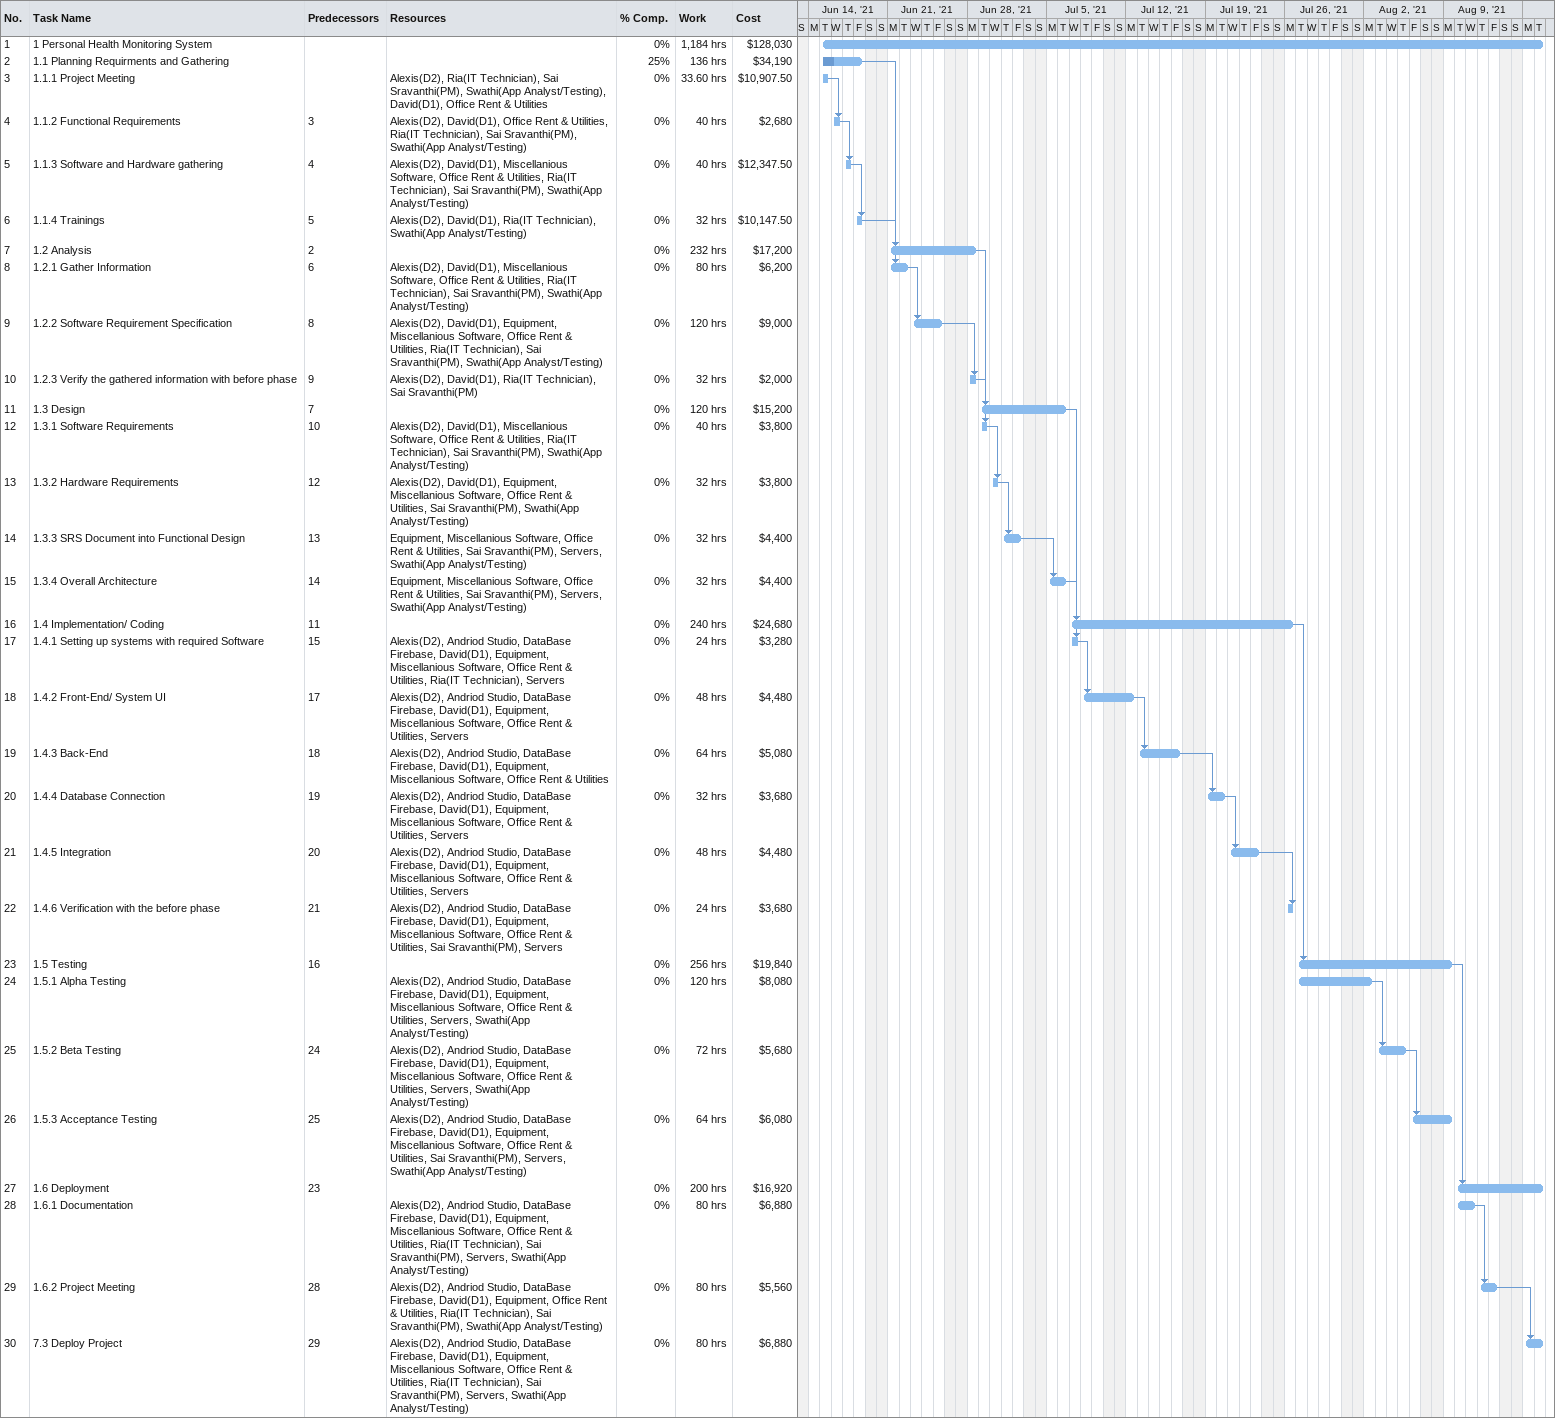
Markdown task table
| ID | Task | Start | Finish | Predecessors | Resources | % complete | Work (h) | Cost ($) |
|---|---|---|---|---|---|---|---|---|
| 1 | 1 Personal Health Monitoring System | 2021-06-15 | 2021-08-17 |  |  | 0 | 1184 | 128030 |
| 2 | 1.1 Planning Requirments and Gathering | 2021-06-15 | 2021-06-18 |  |  | 25 | 136 | 34190 |
| 3 | 1.1.1 Project Meeting | 2021-06-15 | 2021-06-15 |  | Alexis(D2), Ria(IT Technician), Sai Sravanthi(PM), Swathi(App Analyst/Testing), David(D1), Office Rent & Utilities | 0 | 33.60 | 10907.50 |
| 4 | 1.1.2 Functional Requirements | 2021-06-16 | 2021-06-16 | 3 | Alexis(D2), David(D1), Office Rent & Utilities, Ria(IT Technician), Sai Sravanthi(PM), Swathi(App Analyst/Testing) | 0 | 40 | 2680 |
| 5 | 1.1.3 Software and Hardware gathering | 2021-06-17 | 2021-06-17 | 4 | Alexis(D2), David(D1), Miscellanious Software, Office Rent & Utilities, Ria(IT Technician), Sai Sravanthi(PM), Swathi(App Analyst/Testing) | 0 | 40 | 12347.50 |
| 6 | 1.1.4 Trainings | 2021-06-18 | 2021-06-18 | 5 | Alexis(D2), David(D1), Ria(IT Technician), Swathi(App Analyst/Testing) | 0 | 32 | 10147.50 |
| 7 | 1.2 Analysis | 2021-06-21 | 2021-06-28 | 2 |  | 0 | 232 | 17200 |
| 8 | 1.2.1 Gather Information | 2021-06-21 | 2021-06-22 | 6 | Alexis(D2), David(D1), Miscellanious Software, Office Rent & Utilities, Ria(IT Technician), Sai Sravanthi(PM), Swathi(App Analyst/Testing) | 0 | 80 | 6200 |
| 9 | 1.2.2 Software Requirement Specification | 2021-06-23 | 2021-06-25 | 8 | Alexis(D2), David(D1), Equipment, Miscellanious Software, Office Rent & Utilities, Ria(IT Technician), Sai Sravanthi(PM), Swathi(App Analyst/Testing) | 0 | 120 | 9000 |
| 10 | 1.2.3 Verify the gathered information with before phase | 2021-06-28 | 2021-06-28 | 9 | Alexis(D2), David(D1), Ria(IT Technician), Sai Sravanthi(PM) | 0 | 32 | 2000 |
| 11 | 1.3 Design | 2021-06-29 | 2021-07-06 | 7 |  | 0 | 120 | 15200 |
| 12 | 1.3.1 Software Requirements | 2021-06-29 | 2021-06-29 | 10 | Alexis(D2), David(D1), Miscellanious Software, Office Rent & Utilities, Ria(IT Technician), Sai Sravanthi(PM), Swathi(App Analyst/Testing) | 0 | 40 | 3800 |
| 13 | 1.3.2 Hardware Requirements | 2021-06-30 | 2021-06-30 | 12 | Alexis(D2), David(D1), Equipment, Miscellanious Software, Office Rent & Utilities, Sai Sravanthi(PM), Swathi(App Analyst/Testing) | 0 | 32 | 3800 |
| 14 | 1.3.3 SRS Document into Functional Design | 2021-07-01 | 2021-07-02 | 13 | Equipment, Miscellanious Software, Office Rent & Utilities, Sai Sravanthi(PM), Servers, Swathi(App Analyst/Testing) | 0 | 32 | 4400 |
| 15 | 1.3.4 Overall Architecture | 2021-07-05 | 2021-07-06 | 14 | Equipment, Miscellanious Software, Office Rent & Utilities, Sai Sravanthi(PM), Servers, Swathi(App Analyst/Testing) | 0 | 32 | 4400 |
| 16 | 1.4 Implementation/ Coding | 2021-07-07 | 2021-07-26 | 11 |  | 0 | 240 | 24680 |
| 17 | 1.4.1 Setting up systems with required Software | 2021-07-07 | 2021-07-07 | 15 | Alexis(D2), Andriod Studio, DataBase Firebase, David(D1), Equipment, Miscellanious Software, Office Rent & Utilities, Ria(IT Technician), Servers | 0 | 24 | 3280 |
| 18 | 1.4.2 Front-End/ System UI | 2021-07-08 | 2021-07-12 | 17 | Alexis(D2), Andriod Studio, DataBase Firebase, David(D1), Equipment, Miscellanious Software, Office Rent & Utilities, Servers | 0 | 48 | 4480 |
| 19 | 1.4.3 Back-End | 2021-07-13 | 2021-07-16 | 18 | Alexis(D2), Andriod Studio, DataBase Firebase, David(D1), Equipment, Miscellanious Software, Office Rent & Utilities | 0 | 64 | 5080 |
| 20 | 1.4.4 Database Connection | 2021-07-19 | 2021-07-20 | 19 | Alexis(D2), Andriod Studio, DataBase Firebase, David(D1), Equipment, Miscellanious Software, Office Rent & Utilities, Servers | 0 | 32 | 3680 |
| 21 | 1.4.5 Integration | 2021-07-21 | 2021-07-23 | 20 | Alexis(D2), Andriod Studio, DataBase Firebase, David(D1), Equipment, Miscellanious Software, Office Rent & Utilities, Servers | 0 | 48 | 4480 |
| 22 | 1.4.6 Verification with the before phase | 2021-07-26 | 2021-07-26 | 21 | Alexis(D2), Andriod Studio, DataBase Firebase, David(D1), Equipment, Miscellanious Software, Office Rent & Utilities, Sai Sravanthi(PM), Servers | 0 | 24 | 3680 |
| 23 | 1.5 Testing | 2021-07-27 | 2021-08-09 | 16 |  | 0 | 256 | 19840 |
| 24 | 1.5.1 Alpha Testing | 2021-07-27 | 2021-08-02 |  | Alexis(D2), Andriod Studio, DataBase Firebase, David(D1), Equipment, Miscellanious Software, Office Rent & Utilities, Servers, Swathi(App Analyst/Testing) | 0 | 120 | 8080 |
| 25 | 1.5.2 Beta Testing | 2021-08-03 | 2021-08-05 | 24 | Alexis(D2), Andriod Studio, DataBase Firebase, David(D1), Equipment, Miscellanious Software, Office Rent & Utilities, Servers, Swathi(App Analyst/Testing) | 0 | 72 | 5680 |
| 26 | 1.5.3 Acceptance Testing | 2021-08-06 | 2021-08-09 | 25 | Alexis(D2), Andriod Studio, DataBase Firebase, David(D1), Equipment, Miscellanious Software, Office Rent & Utilities, Sai Sravanthi(PM), Servers, Swathi(App Analyst/Testing) | 0 | 64 | 6080 |
| 27 | 1.6 Deployment | 2021-08-10 | 2021-08-17 | 23 |  | 0 | 200 | 16920 |
| 28 | 1.6.1 Documentation | 2021-08-10 | 2021-08-11 |  | Alexis(D2), Andriod Studio, DataBase Firebase, David(D1), Equipment, Miscellanious Software, Office Rent & Utilities, Ria(IT Technician), Sai Sravanthi(PM), Servers, Swathi(App Analyst/Testing) | 0 | 80 | 6880 |
| 29 | 1.6.2 Project Meeting | 2021-08-12 | 2021-08-13 | 28 | Alexis(D2), Andriod Studio, DataBase Firebase, David(D1), Equipment, Office Rent & Utilities, Ria(IT Technician), Sai Sravanthi(PM), Swathi(App Analyst/Testing) | 0 | 80 | 5560 |
| 30 | 7.3 Deploy Project | 2021-08-16 | 2021-08-17 | 29 | Alexis(D2), Andriod Studio, DataBase Firebase, David(D1), Equipment, Miscellanious Software, Office Rent & Utilities, Ria(IT Technician), Sai Sravanthi(PM), Servers, Swathi(App Analyst/Testing) | 0 | 80 | 6880 |
